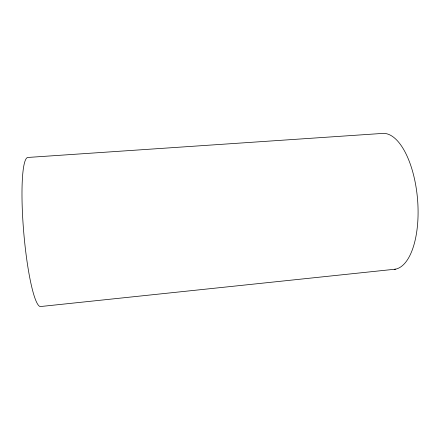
<?xml version="1.0" encoding="UTF-8"?>
<svg xmlns="http://www.w3.org/2000/svg" width="440" height="440" viewBox="0 0 440 440"><rect width="100%" height="100%" fill="white"/><g stroke="black" fill="none" stroke-linecap="round" stroke-linejoin="round"><path stroke-width="0.66" d="M395.533 269.165L40.293 306.559A74.838 10.489 85.1 0 1 23.617 230.918A74.838 10.489 85.1 0 1 27.962 157.448L382.212 133.441A68.222 29.37 85.1 0 1 417.483 198.528A68.222 29.37 85.1 0 1 394.262 269.357"/></g></svg>
